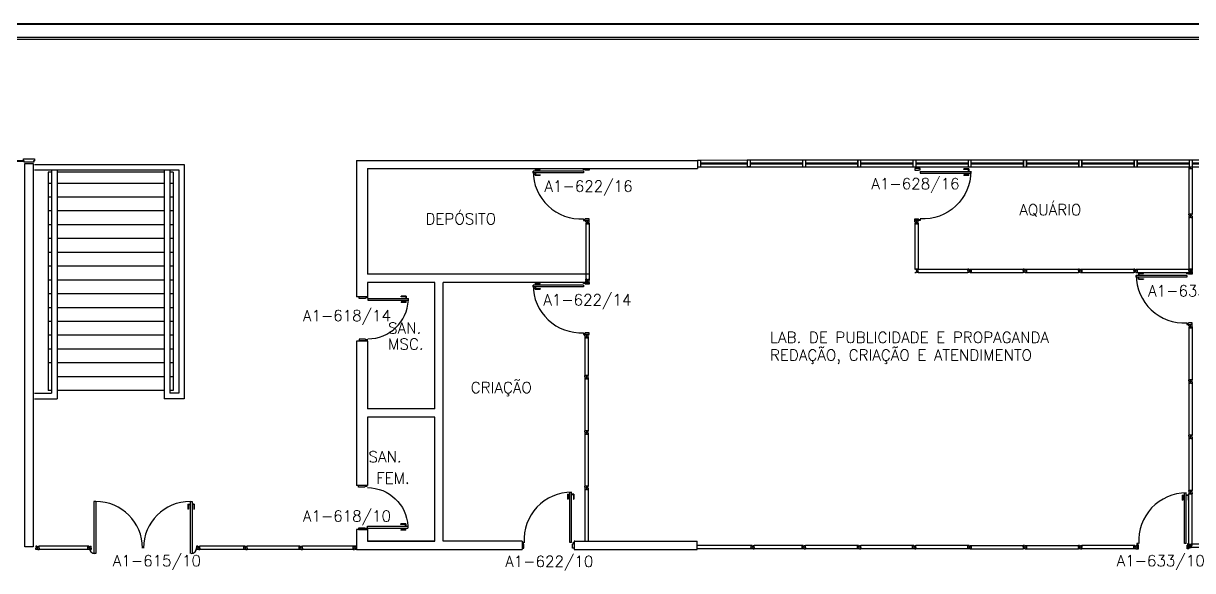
# Model space of a CAD drawing. Header units: millimetres. Extents: x 2308 to 2568, y 1142 to 1238.
# Drawn here: x 2468.43 to 2489.59, y 1164.35 to 1174.25 of the extents above; entities that cross this region are included whole.
import ezdxf

# ---------------------------------------------------------------- set-up
doc = ezdxf.new("R2010")
doc.units = ezdxf.units.MM
for name, color, linetype in [('1', 1, 'Continuous'), ('ALV', 2, 'Continuous'), ('AR-ALV-CRT', 2, 'Continuous'), ('AR-ALV-VT2', 2, 'Continuous'), ('AR-COR', 2, 'Continuous'), ('AR-DIV-EXI', 2, 'Continuous'), ('AR-ESQ', 7, 'Continuous'), ('AR-ESQ-CRT', 243, 'Continuous'), ('AR-PIS-DSN', 1, 'Continuous'), ('BI-ESQ', 7, 'Continuous'), ('BL-ESQ-01', 2, 'Continuous'), ('BL-ESQ-02', 2, 'Continuous'), ('DIV', 2, 'Continuous'), ('DT-ESQ-CRT', 43, 'Continuous'), ('DT-ESQ-VT1', 1, 'Continuous'), ('TEXTO', 2, 'Continuous'), ('TEXTO-ENDEREÇO', 2, 'Continuous')]:
    doc.layers.add(name, color=color, linetype=linetype)
doc.styles.add('UNB-100', font='simplex.shx', dxfattribs={"height": 0.2})
doc.styles.add('UNB-100-1', font='simplex.shx', dxfattribs={"height": 0.2})

# ---------------------------------------------------------------- blocks, each defined once
blk = doc.blocks.new('DIVMT-SLN')
for p, q in [((-0.03, 0.03), (-0.03, 0.006)), ((-0.008, 0.03), (-0.03, 0.03)), ((-0.0185, 0.006), (-0.03, 0.006)), ((-0.0185, -0.006), (-0.0185, 0.006)), ((-0.008, 0.03), (-0.008, 0.02)), ((-0.008, 0.02), (0.008, 0.02)), ((-0.0051, 0), (0.0051, 0)), ((0.0051, 0), (-0.0051, 0)), ((-0.0051, 0), (0.0051, 0)), ((0, -0.0051), (0, 0.0051)), ((0, 0.0051), (0, -0.0051)), ((0.008, 0.03), (0.008, 0.02)), ((0.008, 0.03), (0.03, 0.03)), ((0.0205, 0.006), (0.03, 0.006)), ((0.0205, -0.006), (0.0205, 0.006)), ((0.0205, 0.006), (0.0205, -0.006)), ((0.0205, 0.006), (0.03, 0.006)), ((0.97, 0.03), (0.03, 0.03)), ((0.03, 0.006), (0.03, 0.03)), ((0.03, -0.03), (0.03, 0.03)), ((0.03, -0.005), (0.03, 0.005)), ((0.97, -0.03), (0.97, 0.03)), ((0.97, 0.03), (0.97, 0.009)), ((0.97, 0.009), (0.97, 0.027)), ((0.9795, 0.006), (0.97, 0.006)), ((0.97, -0.005), (0.97, 0.005)), ((0.9795, 0.006), (0.9795, -0.006)), ((1.0051, 0), (0.9949, 0)), ((1, 0.0051), (1, -0.0051)), ((-0.0185, -0.006), (-0.03, -0.006)), ((-0.03, -0.03), (-0.03, -0.006)), ((-0.008, -0.03), (-0.03, -0.03)), ((-0.008, -0.03), (-0.008, -0.02)), ((-0.008, -0.02), (0.008, -0.02)), ((0.008, -0.03), (0.008, -0.02)), ((0.008, -0.03), (0.03, -0.03)), ((0.0205, -0.006), (0.03, -0.006)), ((0.0205, -0.006), (0.03, -0.006)), ((0.03, -0.006), (0.03, -0.03)), ((0.97, -0.03), (0.03, -0.03)), ((0.9795, -0.006), (0.97, -0.006)), ((0.97, -0.009), (0.97, -0.027))]:
    blk.add_line(p, q)
blk = doc.blocks.new('esc-a-sl')
at = {"layer": 'AR-COR'}
for p, q in [((-2.81, 11.957), (-2.81, 16.2)), ((-2.81, 16.2), (-2.45, 16.2)), ((-2.71, 12.057), (-2.71, 16.1)), ((-2.71, 16.1), (-2.55, 16.1)), ((-2.55, 12.057), (-2.55, 16.1)), ((-2.45, 12.057), (-2.45, 16.2)), ((-0.1, 16.2), (-0.51, 16.2)), ((-0.51, 12.057), (-0.51, 16.2)), ((-0.1, 16.1), (-0.41, 16.1)), ((-0.41, 12.057), (-0.41, 16.1)), ((-0.1, 11.957), (-2.81, 11.957)), ((-0.1, 12.057), (-2.71, 12.057))]:
    blk.add_line(p, q, dxfattribs=at)
at = {"layer": 'AR-PIS-DSN'}
for p, q in [((-2.61, 12.1), (-2.61, 16.05)), ((-2.61, 16.05), (-2.55, 16.05)), ((-2.61, 12.1), (-2.61, 16.05)), ((-2.45, 16.05), (-0.51, 16.05)), ((-0.41, 16.05), (-0.35, 16.05)), ((-0.35, 12.1), (-0.35, 16.05)), ((-2.61, 15.8), (-2.55, 15.8)), ((-2.45, 15.8), (-0.51, 15.8)), ((-2.61, 15.55), (-2.55, 15.55)), ((-2.45, 15.55), (-0.51, 15.55)), ((-0.41, 15.55), (-0.35, 15.55)), ((-2.61, 15.3), (-2.55, 15.3)), ((-2.45, 15.3), (-0.51, 15.3)), ((-0.41, 15.3), (-0.35, 15.3)), ((-2.61, 15.05), (-2.55, 15.05)), ((-2.45, 15.05), (-0.51, 15.05)), ((-0.41, 15.05), (-0.35, 15.05)), ((-2.61, 14.8), (-2.55, 14.8)), ((-2.45, 14.8), (-0.51, 14.8)), ((-0.41, 14.8), (-0.35, 14.8)), ((-2.61, 14.55), (-2.55, 14.55)), ((-2.45, 14.55), (-0.51, 14.55)), ((-0.41, 14.55), (-0.35, 14.55)), ((-2.61, 14.3), (-2.55, 14.3)), ((-2.45, 14.3), (-0.51, 14.3)), ((-0.41, 14.3), (-0.35, 14.3)), ((-2.61, 14.05), (-2.55, 14.05)), ((-2.45, 14.05), (-0.51, 14.05)), ((-0.41, 14.05), (-0.35, 14.05)), ((-2.61, 13.8), (-2.55, 13.8)), ((-2.45, 13.8), (-0.51, 13.8)), ((-0.41, 13.8), (-0.35, 13.8)), ((-2.61, 13.55), (-2.55, 13.55)), ((-2.45, 13.55), (-0.51, 13.55)), ((-0.41, 13.55), (-0.35, 13.55)), ((-2.61, 13.3), (-2.55, 13.3)), ((-2.45, 13.3), (-0.51, 13.3)), ((-0.41, 13.3), (-0.35, 13.3)), ((-2.61, 13.05), (-2.55, 13.05)), ((-2.45, 13.05), (-0.51, 13.05)), ((-0.41, 13.05), (-0.35, 13.05)), ((-2.61, 12.8), (-2.55, 12.8)), ((-2.45, 12.8), (-0.51, 12.8)), ((-0.41, 12.8), (-0.35, 12.8)), ((-2.61, 12.55), (-2.55, 12.55)), ((-2.45, 12.55), (-0.51, 12.55)), ((-0.41, 12.55), (-0.35, 12.55)), ((-2.61, 12.3), (-2.55, 12.3)), ((-2.45, 12.3), (-0.51, 12.3)), ((-0.41, 12.3), (-0.35, 12.3)), ((-2.61, 12.1), (-2.55, 12.1)), ((-2.45, 12.1), (-0.51, 12.1)), ((-0.41, 12.1), (-0.35, 12.1))]:
    blk.add_line(p, q, dxfattribs=at)
blk = doc.blocks.new('ESQCIR2-SLN')
at = {"color": 2}
for p, q in [((0.06, 0.119), (0, 0.119)), ((0, 0.119), (0, 0)), ((0.06, -0.001), (0.06, 0.119)), ((0.06, 0.053), (1, 0.053)), ((1, 0.065), (0.061, 0.065)), ((1, 0.119), (1, 0)), ((1.06, 0.119), (1, 0.119)), ((1.06, -0.001), (1.06, 0.119)), ((1.06, 0.053), (2, 0.053)), ((2, 0.065), (1.061, 0.065)), ((2, 0.119), (2, 0)), ((2.06, 0.119), (2, 0.119)), ((2.06, -0.001), (2.06, 0.119)), ((2.06, 0.053), (3, 0.053)), ((3, 0.065), (2.061, 0.065)), ((3, 0.119), (3, 0)), ((3.06, 0.119), (3, 0.119)), ((3.06, -0.001), (3.06, 0.119)), ((3.06, 0.053), (4, 0.053)), ((4, 0.065), (3.061, 0.065)), ((4, 0.119), (4, 0)), ((4.06, 0.119), (4, 0.119)), ((4.06, -0.001), (4.06, 0.119)), ((4.06, 0.053), (5, 0.053)), ((5, 0.065), (4.061, 0.065)), ((5, 0.119), (5, 0)), ((5.06, 0.119), (5, 0.119)), ((5.06, -0.001), (5.06, 0.119)), ((5.06, 0.053), (6, 0.053)), ((6, 0.065), (5.061, 0.065)), ((0, -0.001), (0.06, -0.001)), ((1, -0.001), (1.06, -0.001)), ((2, -0.001), (2.06, -0.001)), ((3, -0.001), (3.06, -0.001)), ((4, -0.001), (4.06, -0.001)), ((5, -0.001), (5.06, -0.001))]:
    blk.add_line(p, q, dxfattribs=at)
at = {"color": 1}
for p, q in [((1, 0.119), (0.061, 0.119)), ((2, 0.119), (1.061, 0.119)), ((3, 0.119), (2.061, 0.119)), ((4, 0.119), (3.061, 0.119)), ((5, 0.119), (4.061, 0.119)), ((6, 0.119), (5.061, 0.119)), ((0.06, -0.001), (1, -0.001)), ((1.06, -0.001), (2, -0.001)), ((2.06, -0.001), (3, -0.001)), ((3.06, -0.001), (4, -0.001)), ((4.06, -0.001), (5, -0.001)), ((5.06, -0.001), (6, -0.001))]:
    blk.add_line(p, q, dxfattribs=at)
blk = doc.blocks.new('DIV006')
at = {"layer": 'AR-ESQ', "color": 2}
for p, q in [((161.109, 17.641), (161.049, 17.641)), ((161.109, 17.522), (161.109, 17.641)), ((161.111, 17.576), (161.945, 17.576)), ((161.945, 17.588), (161.112, 17.588)), ((161.945, 17.642), (161.945, 17.523)), ((162.005, 17.642), (161.945, 17.642)), ((162.005, 17.522), (162.005, 17.642)), ((162.945, 17.588), (162.005, 17.588)), ((162.005, 17.576), (162.945, 17.576)), ((162.945, 17.642), (162.945, 17.523)), ((163.005, 17.642), (162.945, 17.642)), ((163.005, 17.522), (163.005, 17.642)), ((163.945, 17.588), (163.005, 17.588)), ((163.005, 17.576), (163.945, 17.576)), ((163.945, 17.642), (163.945, 17.523)), ((161.051, 17.522), (161.109, 17.522)), ((161.945, 17.522), (162.005, 17.522)), ((162.005, 17.522), (161.945, 17.522)), ((162.945, 17.522), (163.005, 17.522))]:
    blk.add_line(p, q, dxfattribs=at)
at = {"layer": 'AR-ESQ', "color": 1}
for p, q in [((161.945, 17.642), (161.109, 17.641)), ((162.945, 17.642), (162.005, 17.642)), ((163.945, 17.642), (163.005, 17.642)), ((161.109, 17.522), (161.945, 17.522)), ((162.005, 17.522), (162.945, 17.522)), ((163.005, 17.522), (163.945, 17.522))]:
    blk.add_line(p, q, dxfattribs=at)
at = {"layer": 'AR-ESQ'}
for p, q in [((164.005, 17.642), (163.945, 17.642)), ((166.945, 17.642), (166.005, 17.642)), ((166.945, 17.588), (166.005, 17.588)), ((166.005, 17.576), (166.945, 17.576)), ((163.945, 17.522), (164.005, 17.522)), ((166.005, 17.522), (166.945, 17.522))]:
    blk.add_line(p, q, dxfattribs=at)
at = {"layer": 'AR-ESQ-CRT'}
for p, q in [((166.945, 17.642), (166.945, 17.523)), ((167.005, 17.642), (166.945, 17.642)), ((166.945, 17.522), (167.005, 17.522))]:
    blk.add_line(p, q, dxfattribs=at)
at = {"layer": 'AR-ESQ', "color": 2, "rotation": 1.62844e-11}
for p in [(163.941, 17.523), (169.941, 17.523)]:
    blk.add_blockref('ESQCIR2-SLN', p, dxfattribs=at)
at = {"layer": 'AR-ESQ', "rotation": 1.62844e-11}
blk.add_blockref('ESQCIR2-SLN', (166.945, 17.523), dxfattribs=at)
blk = doc.blocks.new('ef03b-p')
at = {"layer": 'BL-ESQ-01'}
blk.add_lwpolyline([(0.912, -0.067), (0.912, -0.073), (0.018, -0.073), (0.018, -0.067)], close=True, dxfattribs=at)
at = {"layer": 'BL-ESQ-02'}
for points in [[(0.03, 0.017), (0.01, 0.017), (0.01, 0), (-0.01, 0), (-0.01, 0.017), (-0.03, 0.017), (-0.03, -0.053), (-0.016, -0.053), (-0.016, -0.068), (-0.015, -0.068), (-0.015, -0.075), (-0.03, -0.075), (-0.03, -0.11), (0.03, -0.11), (0.03, -0.075), (0.015, -0.075), (0.015, -0.068), (0.017, -0.068), (0.017, -0.053), (0.03, -0.053)], [(1.087, -0.053), (0.914, -0.053), (0.914, -0.068), (0.915, -0.068), (0.915, -0.075), (0.9, -0.075), (0.9, -0.11), (1.1, -0.11), (1.1, -0.075), (1.085, -0.075), (1.085, -0.068), (1.087, -0.068), (1.087, -0.053)]]:
    blk.add_lwpolyline(points, close=True, dxfattribs=at)
at = {"layer": 'DT-ESQ-CRT'}
for p, q in [((-0.016, -0.068), (-0.016, -0.053)), ((-0.015, -0.068), (-0.016, -0.068)), ((0.015, -0.068), (0.017, -0.068)), ((0.017, -0.068), (0.017, -0.053))]:
    blk.add_line(p, q, dxfattribs=at)
at = {"layer": 'DT-ESQ-VT1'}
for p, q in [((0.017, -0.066), (0.914, -0.066)), ((0.03, -0.075), (0.9, -0.075)), ((0.03, -0.078), (0.9, -0.078))]:
    blk.add_line(p, q, dxfattribs=at)
blk = doc.blocks.new('PDV2D-SLN')
at = {"layer": 'DIV'}
for p, q in [((0.03, 0.05), (0.06, 0.05)), ((0.03, 0.035), (0.03, 0.05)), ((0.03, -0.035), (0.03, 0.035)), ((0.06, 0.05), (0.06, -0.02)), ((0.941, 0.05), (0.941, -0.02)), ((0.971, 0.05), (0.941, 0.05)), ((0.971, 0.035), (0.971, 0.05)), ((0.971, -0.035), (0.971, 0.035)), ((0.03, -0.05), (0.03, -0.035)), ((0.05, -0.05), (0.03, -0.05)), ((0.05, -0.02), (0.06, -0.02)), ((0.05, -0.02), (0.05, -0.05)), ((0.079, -0.05), (0.109, -0.05)), ((0.079, -0.05), (0.079, -0.965)), ((0.109, -0.05), (0.109, -0.965)), ((0.951, -0.02), (0.941, -0.02)), ((0.951, -0.02), (0.951, -0.05)), ((0.951, -0.05), (0.971, -0.05)), ((0.971, -0.05), (0.971, -0.035)), ((0.109, -0.965), (0.079, -0.965))]:
    blk.add_line(p, q, dxfattribs=at)
at = {"layer": 'DIV', "color": 1}
for p, q in [((0.036, -0.925), (0.036, -0.835)), ((0.046, -0.835), (0.036, -0.835)), ((0.046, -0.915), (0.046, -0.835)), ((0.141, -0.915), (0.141, -0.835)), ((0.141, -0.835), (0.151, -0.835)), ((0.151, -0.925), (0.151, -0.835)), ((0.036, -0.925), (0.076, -0.925)), ((0.046, -0.915), (0.076, -0.915)), ((0.141, -0.915), (0.111, -0.915)), ((0.151, -0.925), (0.111, -0.925))]:
    blk.add_line(p, q, dxfattribs=at)
blk.add_arc((0.076, -0.1), 0.864, 270.1564, 3.345, dxfattribs=at)
blk = doc.blocks.new('DIV-SLN')
for p, q in [((-0.0051, 0), (0.0051, 0)), ((0, -0.0051), (0, 0.0051)), ((0.0205, 0.006), (0.03, 0.006)), ((0.0205, -0.006), (0.0205, 0.006)), ((0.03, 0.03), (0.97, 0.03)), ((0.03, 0.03), (0.03, -0.03)), ((0.03, 0.009), (0.03, 0.027)), ((0.03, 0.005), (0.03, -0.005)), ((0.97, 0.03), (0.97, -0.03)), ((0.9795, 0.006), (0.97, 0.006)), ((0.97, 0.005), (0.97, -0.005)), ((0.9795, -0.006), (0.9795, 0.006)), ((1.0051, 0), (0.9949, 0)), ((0.9949, 0), (1.0051, 0)), ((1, -0.0051), (1, 0.0051)), ((0.0205, -0.006), (0.03, -0.006)), ((0.03, -0.03), (0.03, -0.009)), ((0.03, -0.009), (0.03, -0.027)), ((0.03, -0.03), (0.97, -0.03)), ((0.9795, -0.006), (0.97, -0.006))]:
    blk.add_line(p, q)
blk = doc.blocks.new('MTINI-SLN')
for p, q in [((-0.03, 0.008), (-0.03, 0.03)), ((0.03, 0.03), (-0.03, 0.03)), ((-0.03, 0.008), (-0.02, 0.008)), ((-0.009, 0.03), (-0.027, 0.03)), ((-0.02, 0.008), (-0.02, 0)), ((-0.001, 0), (-0.02, 0)), ((-0.006, 0.02), (-0.006, 0.03)), ((-0.006, 0.023), (-0.006, 0.027)), ((-0.006, 0.02), (0.006, 0.02)), ((0.005, 0.03), (-0.005, 0.03)), ((0.005, 0), (-0.005, 0)), ((0.004, 0.02), (-0.004, 0.02)), ((0.02, 0), (-0.001, 0)), ((0, -0.005), (0, 0.005)), ((0.006, 0.02), (0.006, 0.03)), ((0.006, 0.023), (0.006, 0.027)), ((0.009, 0.03), (0.027, 0.03)), ((0.03, 0.008), (0.02, 0.008)), ((0.02, 0), (0.02, 0.008)), ((0.03, 0.008), (0.03, 0.03))]:
    blk.add_line(p, q)
blk = doc.blocks.new('MTT-SLN')
for p, q in [((-0.008, 0.03), (-0.03, 0.03)), ((-0.03, 0.03), (-0.03, 0.006)), ((-0.0185, 0.006), (-0.03, 0.006)), ((-0.0185, -0.006), (-0.0185, 0.006)), ((-0.008, 0.03), (-0.008, 0.02)), ((-0.008, 0.02), (0.008, 0.02)), ((-0.0051, 0), (0.0051, 0)), ((0, -0.0051), (0, 0.0051)), ((0.008, 0.03), (0.03, 0.03)), ((0.008, 0.03), (0.008, 0.02)), ((0.0205, -0.006), (0.0205, 0.006)), ((0.0205, 0.006), (0.03, 0.006)), ((0.03, 0.006), (0.03, 0.03)), ((-0.03, -0.03), (-0.03, -0.006)), ((-0.0185, -0.006), (-0.03, -0.006)), ((-0.008, -0.03), (-0.03, -0.03)), ((-0.008, -0.02), (0.008, -0.02)), ((-0.008, -0.03), (-0.008, -0.02)), ((0.008, -0.03), (0.008, -0.02)), ((0.008, -0.03), (0.03, -0.03)), ((0.0205, -0.006), (0.03, -0.006)), ((0.03, -0.006), (0.03, -0.03))]:
    blk.add_line(p, q)
blk = doc.blocks.new('PE80-SLN')
at = {"color": 2}
for p, q in [((0.075, 0), (-0.075, 0)), ((-0.075, -0.03), (-0.075, 0)), ((0.075, 0), (0.075, -0.02)), ((0.04, -0.03), (-0.075, -0.03)), ((0.075, -0.02), (0.04, -0.02)), ((0.04, -0.03), (0.04, -0.02)), ((0.085, -0.03), (0.817, -0.03)), ((0.085, -0.03), (0.085, -0.065)), ((0.085, -0.065), (0.817, -0.065)), ((0.817, -0.065), (0.817, -0.03)), ((0.04, -0.771), (-0.075, -0.771)), ((-0.075, -0.771), (-0.075, -0.801)), ((0.075, -0.801), (-0.075, -0.801)), ((0.075, -0.802), (-0.075, -0.802)), ((0.04, -0.771), (0.04, -0.781)), ((0.075, -0.781), (0.04, -0.781)), ((0.075, -0.801), (0.075, -0.781))]:
    blk.add_line(p, q, dxfattribs=at)
at = {"color": 1}
for p, q in [((0.777, 0.01), (0.687, 0.01)), ((0.687, 0), (0.687, 0.01)), ((0.777, 0.01), (0.777, -0.03)), ((0.767, 0), (0.687, 0)), ((0.767, -0.095), (0.687, -0.095)), ((0.687, -0.095), (0.687, -0.105)), ((0.777, -0.105), (0.687, -0.105)), ((0.767, 0), (0.767, -0.03)), ((0.767, -0.095), (0.767, -0.065)), ((0.777, -0.105), (0.777, -0.065))]:
    blk.add_line(p, q, dxfattribs=at)
blk.add_arc((0.085, -0.03), 0.731, 270, 357.3429, dxfattribs=at)
blk = doc.blocks.new('PDVDP-SLN')
for p, q in [((0.112, 0.84), (0.112, -0.1)), ((0.147, 0.84), (0.112, 0.84)), ((0.147, 0.84), (0.147, -0.1)), ((1.853, 0.84), (1.888, 0.84)), ((1.853, 0.84), (1.853, -0.1)), ((1.888, 0.84), (1.888, -0.1)), ((0.009, 0), (-0.009, 0)), ((0, -0.012), (0, 0.01)), ((0.147, -0.1), (0.112, -0.1))]:
    blk.add_line(p, q)
for centre, radius, start, end in [((0.148, -0.002), 0.843, 0, 90), ((1.853, -0.002), 0.843, 90, 180), ((0.131, 0), 0.101, 180, 270), ((1.87, 0), 0.101, 270, 0)]:
    blk.add_arc(centre, radius, start, end)

msp = doc.modelspace()

# ---------------------------------------------------------------- linework, layer by layer
at = {"color": 2, "linetype": 'Continuous'}
msp.add_line((2480.63, 1171.771), (2480.63, 1171.621), dxfattribs=at)
at = {"layer": '1', "color": 4}
for p, q in [((2474.656, 1168.499), (2474.457, 1168.499)), ((2474.656, 1165.889), (2474.456, 1165.889))]:
    msp.add_line(p, q, dxfattribs=at)
at = {"layer": 'ALV'}
for p, q in [((2330.454, 1174.25), (2546.629, 1174.25)), ((2330.454, 1174), (2546.429, 1174))]:
    msp.add_line(p, q, dxfattribs=at)
at = {"layer": 'AR-ALV-CRT'}
for p, q in [((2474.456, 1171.771), (2480.63, 1171.771)), ((2474.456, 1171.771), (2474.457, 1169.303)), ((2474.656, 1171.621), (2480.63, 1171.621)), ((2474.656, 1171.621), (2474.656, 1169.711)), ((2478.667, 1169.711), (2474.656, 1169.711)), ((2474.656, 1169.561), (2474.656, 1169.303)), ((2475.876, 1169.561), (2474.656, 1169.561)), ((2475.876, 1168.161), (2475.876, 1169.561)), ((2476.026, 1164.877), (2476.026, 1169.561)), ((2478.667, 1169.561), (2476.026, 1169.561)), ((2474.656, 1169.303), (2474.457, 1169.303)), ((2474.457, 1168.499), (2474.456, 1165.889)), ((2474.656, 1168.499), (2474.656, 1168.161)), ((2474.656, 1168.161), (2474.656, 1167.272)), ((2475.876, 1167.272), (2475.876, 1168.161)), ((2475.876, 1167.272), (2475.876, 1168.087)), ((2475.876, 1167.272), (2474.656, 1167.272)), ((2474.656, 1167.122), (2474.656, 1167.015)), ((2475.876, 1167.122), (2474.656, 1167.122)), ((2475.876, 1166.127), (2475.876, 1167.122)), ((2474.656, 1167.045), (2474.656, 1166.127)), ((2474.656, 1166.127), (2474.656, 1165.889)), ((2475.876, 1164.877), (2475.876, 1166.127)), ((2475.876, 1164.877), (2475.876, 1166.127)), ((2475.876, 1164.877), (2475.876, 1166.097)), ((2474.456, 1165.089), (2474.456, 1164.727)), ((2474.656, 1165.089), (2474.456, 1165.089)), ((2474.656, 1165.119), (2474.656, 1164.877)), ((2475.876, 1164.877), (2474.656, 1164.877)), ((2474.656, 1164.877), (2475.876, 1164.877)), ((2477.456, 1164.877), (2476.026, 1164.877)), ((2477.456, 1164.877), (2477.456, 1164.727)), ((2478.406, 1164.877), (2478.398, 1164.877)), ((2478.398, 1164.877), (2478.398, 1164.727)), ((2478.406, 1164.877), (2480.624, 1164.877)), ((2480.624, 1164.727), (2480.624, 1164.877)), ((2474.456, 1164.727), (2477.456, 1164.727)), ((2478.398, 1164.727), (2480.624, 1164.727))]:
    msp.add_line(p, q, dxfattribs=at)
msp.add_lwpolyline([(2468.606, 1164.777), (2468.456, 1164.777), (2468.456, 1171.716), (2468.606, 1171.716)], close=True, dxfattribs=at)
at = {"layer": 'AR-ALV-VT2'}
for p, q in [((2444.531, 1174.236), (2546.431, 1174.236)), ((2444.531, 1173.966), (2546.431, 1173.966))]:
    msp.add_line(p, q, dxfattribs=at)
at = {"layer": 'DIV'}
for p, q in [((2489.52, 1171.623), (2489.52, 1170.799)), ((2489.58, 1171.623), (2489.58, 1170.799)), ((2478.667, 1170.681), (2478.607, 1170.681)), ((2478.607, 1170.659), (2478.607, 1170.681)), ((2478.631, 1170.681), (2478.607, 1170.681)), ((2478.631, 1170.672), (2478.631, 1170.681)), ((2478.631, 1170.672), (2478.631, 1170.681)), ((2478.642, 1170.681), (2478.632, 1170.681)), ((2478.643, 1170.672), (2478.643, 1170.681)), ((2478.643, 1170.672), (2478.643, 1170.681)), ((2478.643, 1170.681), (2478.667, 1170.681)), ((2478.667, 1170.659), (2478.667, 1170.681)), ((2484.619, 1170.68), (2484.559, 1170.68)), ((2484.559, 1170.658), (2484.559, 1170.68)), ((2484.583, 1170.68), (2484.559, 1170.68)), ((2484.583, 1170.67), (2484.583, 1170.68)), ((2484.583, 1170.67), (2484.583, 1170.68)), ((2484.594, 1170.68), (2484.584, 1170.68)), ((2484.595, 1170.67), (2484.595, 1170.68)), ((2484.595, 1170.67), (2484.595, 1170.68)), ((2484.595, 1170.68), (2484.619, 1170.68)), ((2484.619, 1170.658), (2484.619, 1170.68)), ((2489.58, 1170.799), (2489.52, 1170.799)), ((2489.52, 1170.777), (2489.52, 1170.799)), ((2489.52, 1170.777), (2489.53, 1170.777)), ((2489.52, 1170.761), (2489.52, 1170.739)), ((2489.52, 1170.761), (2489.53, 1170.761)), ((2489.52, 1170.739), (2489.544, 1170.739)), ((2489.53, 1170.761), (2489.53, 1170.777)), ((2489.544, 1170.79), (2489.544, 1170.799)), ((2489.544, 1170.79), (2489.544, 1170.799)), ((2489.544, 1170.79), (2489.556, 1170.79)), ((2489.556, 1170.79), (2489.544, 1170.79)), ((2489.556, 1170.751), (2489.544, 1170.751)), ((2489.544, 1170.751), (2489.544, 1170.739)), ((2489.545, 1170.769), (2489.555, 1170.769)), ((2489.555, 1170.769), (2489.545, 1170.769)), ((2489.55, 1170.764), (2489.55, 1170.774)), ((2489.55, 1170.774), (2489.55, 1170.764)), ((2489.55, 1170.764), (2489.55, 1170.774)), ((2489.556, 1170.79), (2489.556, 1170.799)), ((2489.556, 1170.79), (2489.556, 1170.799)), ((2489.556, 1170.751), (2489.556, 1170.739)), ((2489.58, 1170.739), (2489.556, 1170.739)), ((2489.57, 1170.761), (2489.57, 1170.777)), ((2489.58, 1170.777), (2489.57, 1170.777)), ((2489.58, 1170.761), (2489.57, 1170.761)), ((2489.58, 1170.777), (2489.58, 1170.799)), ((2489.58, 1170.761), (2489.58, 1170.739)), ((2478.607, 1170.659), (2478.617, 1170.659)), ((2478.607, 1170.643), (2478.607, 1170.621)), ((2478.607, 1170.643), (2478.617, 1170.643)), ((2478.607, 1170.621), (2478.628, 1170.621)), ((2478.667, 1170.621), (2478.607, 1170.621)), ((2478.607, 1170.621), (2478.607, 1169.621)), ((2478.607, 1170.621), (2478.631, 1170.621)), ((2478.628, 1170.621), (2478.61, 1170.621)), ((2478.617, 1170.643), (2478.617, 1170.659)), ((2478.631, 1170.672), (2478.643, 1170.672)), ((2478.643, 1170.672), (2478.631, 1170.672)), ((2478.643, 1170.633), (2478.631, 1170.633)), ((2478.631, 1170.633), (2478.631, 1170.621)), ((2478.631, 1170.631), (2478.631, 1170.621)), ((2478.631, 1170.631), (2478.643, 1170.631)), ((2478.632, 1170.651), (2478.642, 1170.651)), ((2478.632, 1170.651), (2478.642, 1170.651)), ((2478.642, 1170.651), (2478.632, 1170.651)), ((2478.642, 1170.621), (2478.632, 1170.621)), ((2478.637, 1170.656), (2478.637, 1170.646)), ((2478.637, 1170.646), (2478.637, 1170.656)), ((2478.637, 1170.656), (2478.637, 1170.646)), ((2478.637, 1170.646), (2478.637, 1170.656)), ((2478.643, 1170.633), (2478.643, 1170.621)), ((2478.643, 1170.631), (2478.643, 1170.621)), ((2478.667, 1170.621), (2478.643, 1170.621)), ((2478.646, 1170.621), (2478.664, 1170.621)), ((2478.657, 1170.643), (2478.657, 1170.659)), ((2478.667, 1170.659), (2478.657, 1170.659)), ((2478.667, 1170.643), (2478.657, 1170.643)), ((2478.667, 1170.643), (2478.667, 1170.621)), ((2478.667, 1170.621), (2478.667, 1169.621)), ((2484.559, 1170.658), (2484.569, 1170.658)), ((2484.559, 1170.642), (2484.559, 1170.62)), ((2484.559, 1170.642), (2484.569, 1170.642)), ((2484.559, 1170.62), (2484.58, 1170.62)), ((2484.619, 1170.62), (2484.559, 1170.62)), ((2484.559, 1170.62), (2484.559, 1169.797)), ((2484.559, 1170.62), (2484.583, 1170.62)), ((2484.58, 1170.62), (2484.562, 1170.62)), ((2484.569, 1170.642), (2484.569, 1170.658)), ((2484.583, 1170.67), (2484.595, 1170.67)), ((2484.595, 1170.67), (2484.583, 1170.67)), ((2484.595, 1170.631), (2484.583, 1170.631)), ((2484.583, 1170.631), (2484.583, 1170.62)), ((2484.583, 1170.629), (2484.583, 1170.62)), ((2484.583, 1170.629), (2484.595, 1170.629)), ((2484.584, 1170.65), (2484.595, 1170.65)), ((2484.584, 1170.65), (2484.595, 1170.65)), ((2484.595, 1170.65), (2484.584, 1170.65)), ((2484.594, 1170.62), (2484.584, 1170.62)), ((2484.589, 1170.655), (2484.589, 1170.645)), ((2484.589, 1170.645), (2484.589, 1170.655)), ((2484.589, 1170.655), (2484.589, 1170.645)), ((2484.589, 1170.645), (2484.589, 1170.655)), ((2484.595, 1170.631), (2484.595, 1170.62)), ((2484.595, 1170.629), (2484.595, 1170.62)), ((2484.619, 1170.62), (2484.595, 1170.62)), ((2484.598, 1170.62), (2484.616, 1170.62)), ((2484.609, 1170.642), (2484.609, 1170.658)), ((2484.619, 1170.658), (2484.609, 1170.658)), ((2484.619, 1170.642), (2484.609, 1170.642)), ((2484.619, 1170.642), (2484.619, 1170.62)), ((2484.619, 1170.62), (2484.619, 1169.797)), ((2478.606, 1169.621), (2478.606, 1169.597)), ((2478.606, 1169.597), (2478.606, 1169.621)), ((2478.628, 1169.621), (2478.606, 1169.621)), ((2478.628, 1169.621), (2478.628, 1169.611)), ((2478.644, 1169.621), (2478.644, 1169.611)), ((2478.644, 1169.621), (2478.666, 1169.621)), ((2478.666, 1169.621), (2478.666, 1169.597)), ((2484.619, 1169.799), (2484.559, 1169.799)), ((2484.583, 1169.799), (2484.559, 1169.799)), ((2484.559, 1169.739), (2484.583, 1169.739)), ((2484.583, 1169.79), (2484.583, 1169.799)), ((2484.583, 1169.79), (2484.583, 1169.799)), ((2484.583, 1169.79), (2484.595, 1169.79)), ((2484.595, 1169.79), (2484.583, 1169.79)), ((2484.595, 1169.751), (2484.583, 1169.751)), ((2484.583, 1169.751), (2484.583, 1169.739)), ((2484.594, 1169.799), (2484.584, 1169.799)), ((2484.584, 1169.769), (2484.595, 1169.769)), ((2484.595, 1169.769), (2484.584, 1169.769)), ((2484.589, 1169.764), (2484.589, 1169.774)), ((2484.589, 1169.774), (2484.589, 1169.764)), ((2484.589, 1169.764), (2484.589, 1169.774)), ((2484.595, 1169.79), (2484.595, 1169.799)), ((2484.595, 1169.79), (2484.595, 1169.799)), ((2484.595, 1169.799), (2484.619, 1169.799)), ((2484.595, 1169.751), (2484.595, 1169.739)), ((2484.619, 1169.739), (2484.595, 1169.739)), ((2484.609, 1169.761), (2484.609, 1169.777)), ((2484.619, 1169.777), (2484.609, 1169.777)), ((2484.619, 1169.761), (2484.609, 1169.761)), ((2484.619, 1169.777), (2484.619, 1169.799)), ((2484.619, 1169.799), (2485.52, 1169.799)), ((2484.619, 1169.761), (2484.619, 1169.739)), ((2484.619, 1169.739), (2485.52, 1169.739)), ((2485.52, 1169.775), (2485.52, 1169.799)), ((2485.542, 1169.799), (2485.52, 1169.799)), ((2485.52, 1169.799), (2485.52, 1169.739)), ((2485.529, 1169.775), (2485.52, 1169.775)), ((2485.529, 1169.775), (2485.52, 1169.775)), ((2485.52, 1169.774), (2485.52, 1169.764)), ((2485.52, 1169.763), (2485.52, 1169.739)), ((2485.529, 1169.763), (2485.52, 1169.763)), ((2485.529, 1169.763), (2485.52, 1169.763)), ((2485.542, 1169.739), (2485.52, 1169.739)), ((2485.529, 1169.775), (2485.529, 1169.763)), ((2485.529, 1169.763), (2485.529, 1169.775)), ((2485.542, 1169.799), (2485.542, 1169.789)), ((2485.558, 1169.789), (2485.542, 1169.789)), ((2485.542, 1169.739), (2485.542, 1169.749)), ((2485.558, 1169.749), (2485.542, 1169.749)), ((2485.555, 1169.769), (2485.545, 1169.769)), ((2485.545, 1169.769), (2485.555, 1169.769)), ((2485.555, 1169.769), (2485.545, 1169.769)), ((2485.55, 1169.774), (2485.55, 1169.764)), ((2485.55, 1169.764), (2485.55, 1169.774)), ((2485.558, 1169.799), (2485.558, 1169.789)), ((2485.558, 1169.799), (2485.58, 1169.799)), ((2485.558, 1169.739), (2485.558, 1169.749)), ((2485.558, 1169.739), (2485.58, 1169.739)), ((2485.568, 1169.775), (2485.58, 1169.775)), ((2485.568, 1169.775), (2485.568, 1169.763)), ((2485.568, 1169.763), (2485.58, 1169.763)), ((2485.58, 1169.799), (2485.58, 1169.775)), ((2485.58, 1169.739), (2485.58, 1169.763)), ((2478.568, 1169.561), (2478.546, 1169.561)), ((2478.584, 1169.561), (2478.606, 1169.561)), ((2478.615, 1169.597), (2478.606, 1169.597)), ((2478.615, 1169.597), (2478.606, 1169.597)), ((2478.606, 1169.596), (2478.606, 1169.586)), ((2478.606, 1169.561), (2478.606, 1169.585)), ((2478.606, 1169.585), (2478.606, 1169.561)), ((2478.615, 1169.585), (2478.606, 1169.585)), ((2478.615, 1169.585), (2478.606, 1169.585)), ((2478.628, 1169.561), (2478.606, 1169.561)), ((2478.615, 1169.597), (2478.615, 1169.585)), ((2478.615, 1169.585), (2478.615, 1169.597)), ((2478.644, 1169.611), (2478.628, 1169.611)), ((2478.628, 1169.561), (2478.628, 1169.571)), ((2478.644, 1169.571), (2478.628, 1169.571)), ((2478.641, 1169.591), (2478.631, 1169.591)), ((2478.631, 1169.591), (2478.641, 1169.591)), ((2478.641, 1169.591), (2478.631, 1169.591)), ((2478.636, 1169.596), (2478.636, 1169.586)), ((2478.636, 1169.586), (2478.636, 1169.596)), ((2478.644, 1169.561), (2478.644, 1169.571)), ((2478.644, 1169.561), (2478.666, 1169.561)), ((2478.654, 1169.597), (2478.666, 1169.597)), ((2478.654, 1169.597), (2478.654, 1169.585)), ((2478.654, 1169.585), (2478.666, 1169.585)), ((2478.666, 1169.561), (2478.666, 1169.585)), ((2489.52, 1168.776), (2489.52, 1168.798)), ((2489.52, 1168.798), (2489.544, 1168.798)), ((2489.52, 1168.776), (2489.53, 1168.776)), ((2489.53, 1168.776), (2489.53, 1168.76)), ((2489.544, 1168.786), (2489.544, 1168.798)), ((2489.544, 1168.786), (2489.556, 1168.786)), ((2489.55, 1168.773), (2489.55, 1168.763)), ((2489.55, 1168.763), (2489.55, 1168.773)), ((2489.55, 1168.773), (2489.55, 1168.763)), ((2489.556, 1168.786), (2489.556, 1168.798)), ((2489.58, 1168.798), (2489.556, 1168.798)), ((2489.58, 1168.776), (2489.57, 1168.776)), ((2489.57, 1168.776), (2489.57, 1168.76)), ((2489.58, 1168.776), (2489.58, 1168.798)), ((2478.647, 1168.62), (2478.587, 1168.62)), ((2478.587, 1168.598), (2478.587, 1168.62)), ((2478.611, 1168.62), (2478.587, 1168.62)), ((2478.587, 1168.598), (2478.597, 1168.598)), ((2478.587, 1168.582), (2478.587, 1168.56)), ((2478.587, 1168.582), (2478.597, 1168.582)), ((2478.597, 1168.582), (2478.597, 1168.598)), ((2478.611, 1168.61), (2478.611, 1168.62)), ((2478.611, 1168.61), (2478.611, 1168.62)), ((2478.611, 1168.61), (2478.623, 1168.61)), ((2478.623, 1168.61), (2478.611, 1168.61)), ((2478.623, 1168.571), (2478.611, 1168.571)), ((2478.611, 1168.571), (2478.611, 1168.56)), ((2478.611, 1168.569), (2478.611, 1168.56)), ((2478.611, 1168.569), (2478.623, 1168.569)), ((2478.611, 1168.569), (2478.623, 1168.569)), ((2478.611, 1168.569), (2478.611, 1168.56)), ((2478.622, 1168.62), (2478.612, 1168.62)), ((2478.612, 1168.59), (2478.622, 1168.59)), ((2478.612, 1168.59), (2478.622, 1168.59)), ((2478.622, 1168.59), (2478.612, 1168.59)), ((2478.612, 1168.59), (2478.622, 1168.59)), ((2478.617, 1168.595), (2478.617, 1168.584)), ((2478.617, 1168.584), (2478.617, 1168.595)), ((2478.617, 1168.595), (2478.617, 1168.584)), ((2478.617, 1168.584), (2478.617, 1168.595)), ((2478.617, 1168.595), (2478.617, 1168.584)), ((2478.623, 1168.61), (2478.623, 1168.62)), ((2478.623, 1168.61), (2478.623, 1168.62)), ((2478.623, 1168.62), (2478.647, 1168.62)), ((2478.623, 1168.571), (2478.623, 1168.56)), ((2478.623, 1168.569), (2478.623, 1168.56)), ((2478.623, 1168.569), (2478.623, 1168.56)), ((2478.637, 1168.582), (2478.637, 1168.598)), ((2478.647, 1168.598), (2478.637, 1168.598)), ((2478.647, 1168.582), (2478.637, 1168.582)), ((2478.647, 1168.598), (2478.647, 1168.62)), ((2478.647, 1168.582), (2478.647, 1168.56)), ((2489.52, 1168.76), (2489.53, 1168.76)), ((2489.52, 1168.76), (2489.52, 1168.738)), ((2489.544, 1168.738), (2489.52, 1168.738)), ((2489.52, 1168.738), (2489.58, 1168.738)), ((2489.544, 1168.747), (2489.556, 1168.747)), ((2489.544, 1168.747), (2489.544, 1168.738)), ((2489.556, 1168.747), (2489.544, 1168.747)), ((2489.544, 1168.747), (2489.544, 1168.738)), ((2489.545, 1168.768), (2489.555, 1168.768)), ((2489.555, 1168.768), (2489.545, 1168.768)), ((2489.545, 1168.738), (2489.555, 1168.738)), ((2489.556, 1168.747), (2489.556, 1168.738)), ((2489.556, 1168.747), (2489.556, 1168.738)), ((2489.556, 1168.738), (2489.58, 1168.738)), ((2489.58, 1168.76), (2489.57, 1168.76)), ((2489.58, 1168.76), (2489.58, 1168.738)), ((2478.587, 1168.56), (2478.608, 1168.56)), ((2478.647, 1168.56), (2478.587, 1168.56)), ((2478.587, 1168.56), (2478.611, 1168.56)), ((2478.587, 1168.56), (2478.587, 1167.877)), ((2478.647, 1168.56), (2478.587, 1168.56)), ((2478.587, 1168.56), (2478.608, 1168.56)), ((2478.608, 1168.56), (2478.59, 1168.56)), ((2478.608, 1168.56), (2478.59, 1168.56)), ((2478.622, 1168.56), (2478.612, 1168.56)), ((2478.622, 1168.56), (2478.612, 1168.56)), ((2478.647, 1168.56), (2478.623, 1168.56)), ((2478.626, 1168.56), (2478.644, 1168.56)), ((2478.626, 1168.56), (2478.644, 1168.56)), ((2478.647, 1168.56), (2478.647, 1167.877)), ((2478.611, 1167.877), (2478.587, 1167.877)), ((2478.587, 1167.855), (2478.587, 1167.877)), ((2478.647, 1167.877), (2478.587, 1167.877)), ((2478.587, 1167.855), (2478.597, 1167.855)), ((2478.587, 1167.839), (2478.597, 1167.839)), ((2478.587, 1167.839), (2478.587, 1167.817)), ((2478.587, 1167.817), (2478.611, 1167.817)), ((2478.597, 1167.839), (2478.597, 1167.855)), ((2478.611, 1167.867), (2478.611, 1167.877)), ((2478.611, 1167.867), (2478.611, 1167.877)), ((2478.623, 1167.867), (2478.611, 1167.867)), ((2478.611, 1167.867), (2478.623, 1167.867)), ((2478.611, 1167.828), (2478.611, 1167.817)), ((2478.623, 1167.828), (2478.611, 1167.828)), ((2478.622, 1167.877), (2478.612, 1167.877)), ((2478.622, 1167.847), (2478.612, 1167.847)), ((2478.612, 1167.847), (2478.622, 1167.847)), ((2478.617, 1167.842), (2478.617, 1167.852)), ((2478.617, 1167.852), (2478.617, 1167.842)), ((2478.617, 1167.842), (2478.617, 1167.852)), ((2478.623, 1167.877), (2478.647, 1167.877)), ((2478.623, 1167.867), (2478.623, 1167.877)), ((2478.623, 1167.867), (2478.623, 1167.877)), ((2478.623, 1167.828), (2478.623, 1167.817)), ((2478.647, 1167.817), (2478.623, 1167.817)), ((2478.647, 1167.855), (2478.637, 1167.855)), ((2478.637, 1167.839), (2478.637, 1167.855)), ((2478.647, 1167.839), (2478.637, 1167.839)), ((2478.647, 1167.855), (2478.647, 1167.877)), ((2478.647, 1167.839), (2478.647, 1167.817)), ((2478.587, 1165.817), (2478.587, 1164.877)), ((2478.647, 1165.817), (2478.587, 1165.817)), ((2478.587, 1165.817), (2478.608, 1165.817)), ((2478.608, 1165.817), (2478.59, 1165.817)), ((2478.611, 1165.826), (2478.623, 1165.826)), ((2478.611, 1165.826), (2478.611, 1165.817)), ((2478.612, 1165.847), (2478.622, 1165.847)), ((2478.622, 1165.817), (2478.612, 1165.817)), ((2478.617, 1165.852), (2478.617, 1165.842)), ((2478.623, 1165.826), (2478.623, 1165.817)), ((2478.626, 1165.817), (2478.644, 1165.817)), ((2478.647, 1165.817), (2478.647, 1164.877)), ((2471.408, 1165.55), (2471.408, 1165.46)), ((2471.408, 1165.55), (2471.448, 1165.55)), ((2471.418, 1165.46), (2471.408, 1165.46)), ((2471.418, 1165.54), (2471.418, 1165.46)), ((2471.418, 1165.54), (2471.448, 1165.54)), ((2471.523, 1165.55), (2471.483, 1165.55)), ((2471.513, 1165.54), (2471.483, 1165.54)), ((2471.513, 1165.54), (2471.513, 1165.46)), ((2471.513, 1165.46), (2471.523, 1165.46)), ((2471.523, 1165.55), (2471.523, 1165.46)), ((2468.655, 1164.787), (2468.655, 1164.763)), ((2468.677, 1164.787), (2468.655, 1164.787)), ((2468.666, 1164.763), (2468.655, 1164.763)), ((2468.666, 1164.751), (2468.666, 1164.763)), ((2468.677, 1164.787), (2468.677, 1164.777)), ((2468.677, 1164.777), (2468.693, 1164.777)), ((2468.68, 1164.757), (2468.69, 1164.757)), ((2468.69, 1164.757), (2468.68, 1164.757)), ((2468.68, 1164.757), (2468.69, 1164.757)), ((2468.685, 1164.752), (2468.685, 1164.762)), ((2468.685, 1164.762), (2468.685, 1164.752)), ((2468.693, 1164.787), (2468.693, 1164.777)), ((2468.693, 1164.787), (2468.715, 1164.787)), ((2468.705, 1164.763), (2468.715, 1164.763)), ((2468.705, 1164.751), (2468.705, 1164.763)), ((2468.705, 1164.763), (2468.705, 1164.751)), ((2468.705, 1164.763), (2468.715, 1164.763)), ((2468.715, 1164.763), (2468.715, 1164.787)), ((2468.715, 1164.727), (2468.715, 1164.787)), ((2469.595, 1164.787), (2468.715, 1164.787)), ((2468.715, 1164.752), (2468.715, 1164.762)), ((2469.595, 1164.727), (2469.595, 1164.787)), ((2469.595, 1164.787), (2469.595, 1164.766)), ((2469.595, 1164.787), (2469.595, 1164.763)), ((2469.617, 1164.787), (2469.595, 1164.787)), ((2469.595, 1164.766), (2469.595, 1164.784)), ((2469.604, 1164.763), (2469.595, 1164.763)), ((2469.606, 1164.763), (2469.595, 1164.763)), ((2469.595, 1164.752), (2469.595, 1164.762)), ((2469.604, 1164.763), (2469.604, 1164.751)), ((2469.606, 1164.751), (2469.606, 1164.763)), ((2469.617, 1164.787), (2469.617, 1164.777)), ((2469.617, 1164.777), (2469.633, 1164.777)), ((2469.63, 1164.757), (2469.62, 1164.757)), ((2469.62, 1164.757), (2469.63, 1164.757)), ((2469.63, 1164.757), (2469.62, 1164.757)), ((2469.62, 1164.757), (2469.63, 1164.757)), ((2469.625, 1164.762), (2469.625, 1164.752)), ((2469.625, 1164.752), (2469.625, 1164.762)), ((2469.625, 1164.762), (2469.625, 1164.752)), ((2469.633, 1164.787), (2469.633, 1164.777)), ((2469.633, 1164.787), (2469.655, 1164.787)), ((2469.645, 1164.763), (2469.655, 1164.763)), ((2469.645, 1164.751), (2469.645, 1164.763)), ((2469.645, 1164.763), (2469.645, 1164.751)), ((2469.645, 1164.763), (2469.655, 1164.763)), ((2469.655, 1164.763), (2469.655, 1164.787)), ((2469.655, 1164.727), (2469.655, 1164.787)), ((2469.655, 1164.752), (2469.655, 1164.762)), ((2471.565, 1164.787), (2471.565, 1164.763)), ((2471.587, 1164.787), (2471.565, 1164.787)), ((2471.577, 1164.763), (2471.565, 1164.763)), ((2471.577, 1164.751), (2471.577, 1164.763)), ((2471.587, 1164.787), (2471.587, 1164.777)), ((2471.587, 1164.777), (2471.603, 1164.777)), ((2471.59, 1164.757), (2471.6, 1164.757)), ((2471.6, 1164.757), (2471.59, 1164.757)), ((2471.59, 1164.757), (2471.6, 1164.757)), ((2471.595, 1164.752), (2471.595, 1164.762)), ((2471.595, 1164.762), (2471.595, 1164.752)), ((2471.603, 1164.787), (2471.603, 1164.777)), ((2471.603, 1164.787), (2471.625, 1164.787)), ((2471.616, 1164.763), (2471.625, 1164.763)), ((2471.616, 1164.751), (2471.616, 1164.763)), ((2471.616, 1164.763), (2471.616, 1164.751)), ((2471.616, 1164.763), (2471.625, 1164.763)), ((2471.625, 1164.763), (2471.625, 1164.787)), ((2471.625, 1164.727), (2471.625, 1164.787)), ((2472.42, 1164.787), (2471.625, 1164.787)), ((2471.625, 1164.752), (2471.625, 1164.762)), ((2472.42, 1164.727), (2472.42, 1164.787)), ((2472.42, 1164.787), (2472.42, 1164.766)), ((2472.42, 1164.766), (2472.42, 1164.784)), ((2472.429, 1164.763), (2472.42, 1164.763)), ((2472.42, 1164.752), (2472.42, 1164.762)), ((2472.429, 1164.763), (2472.429, 1164.751)), ((2472.455, 1164.757), (2472.445, 1164.757)), ((2472.45, 1164.762), (2472.45, 1164.752)), ((2473.42, 1164.787), (2473.42, 1164.763)), ((2473.442, 1164.787), (2473.42, 1164.787)), ((2473.42, 1164.787), (2473.42, 1164.763)), ((2473.442, 1164.787), (2473.42, 1164.787)), ((2473.431, 1164.763), (2473.42, 1164.763)), ((2473.431, 1164.763), (2473.42, 1164.763)), ((2473.431, 1164.751), (2473.431, 1164.763)), ((2473.431, 1164.751), (2473.431, 1164.763)), ((2473.442, 1164.787), (2473.442, 1164.777)), ((2473.442, 1164.787), (2473.442, 1164.777)), ((2473.442, 1164.777), (2473.458, 1164.777)), ((2473.442, 1164.777), (2473.458, 1164.777)), ((2473.445, 1164.757), (2473.455, 1164.757)), ((2473.455, 1164.757), (2473.445, 1164.757)), ((2473.445, 1164.757), (2473.455, 1164.757)), ((2473.445, 1164.757), (2473.455, 1164.757)), ((2473.455, 1164.757), (2473.445, 1164.757)), ((2473.445, 1164.757), (2473.455, 1164.757)), ((2473.45, 1164.752), (2473.45, 1164.762)), ((2473.45, 1164.762), (2473.45, 1164.752)), ((2473.45, 1164.752), (2473.45, 1164.762)), ((2473.45, 1164.762), (2473.45, 1164.752)), ((2473.458, 1164.787), (2473.458, 1164.777)), ((2473.458, 1164.787), (2473.48, 1164.787)), ((2473.458, 1164.787), (2473.458, 1164.777)), ((2473.458, 1164.787), (2473.48, 1164.787)), ((2473.47, 1164.763), (2473.48, 1164.763)), ((2473.47, 1164.751), (2473.47, 1164.763)), ((2473.47, 1164.763), (2473.47, 1164.751)), ((2473.47, 1164.763), (2473.48, 1164.763)), ((2473.47, 1164.763), (2473.48, 1164.763)), ((2473.47, 1164.751), (2473.47, 1164.763)), ((2473.47, 1164.763), (2473.47, 1164.751)), ((2473.47, 1164.763), (2473.48, 1164.763)), ((2474.396, 1164.787), (2473.48, 1164.787)), ((2473.48, 1164.763), (2473.48, 1164.787)), ((2473.48, 1164.727), (2473.48, 1164.787)), ((2474.396, 1164.787), (2473.48, 1164.787)), ((2473.48, 1164.763), (2473.48, 1164.787)), ((2473.48, 1164.727), (2473.48, 1164.787)), ((2473.48, 1164.752), (2473.48, 1164.762)), ((2473.48, 1164.752), (2473.48, 1164.762)), ((2474.42, 1164.787), (2474.396, 1164.787)), ((2474.396, 1164.765), (2474.396, 1164.787)), ((2474.456, 1164.787), (2474.396, 1164.787)), ((2474.396, 1164.727), (2474.396, 1164.787)), ((2474.396, 1164.765), (2474.406, 1164.765)), ((2474.406, 1164.749), (2474.406, 1164.765)), ((2474.42, 1164.777), (2474.42, 1164.787)), ((2474.42, 1164.777), (2474.42, 1164.787)), ((2474.432, 1164.777), (2474.42, 1164.777)), ((2474.42, 1164.777), (2474.432, 1164.777)), ((2474.431, 1164.787), (2474.421, 1164.787)), ((2474.431, 1164.757), (2474.421, 1164.757)), ((2474.426, 1164.752), (2474.426, 1164.762)), ((2474.432, 1164.787), (2474.456, 1164.787)), ((2474.432, 1164.777), (2474.432, 1164.787)), ((2474.432, 1164.777), (2474.432, 1164.787)), ((2474.456, 1164.765), (2474.446, 1164.765)), ((2474.446, 1164.749), (2474.446, 1164.765)), ((2474.456, 1164.765), (2474.456, 1164.787)), ((2481.595, 1164.798), (2480.624, 1164.798)), ((2481.617, 1164.798), (2481.595, 1164.798)), ((2481.595, 1164.798), (2481.595, 1164.774)), ((2481.607, 1164.774), (2481.595, 1164.774)), ((2481.595, 1164.738), (2481.595, 1164.762)), ((2481.607, 1164.762), (2481.595, 1164.762)), ((2481.607, 1164.762), (2481.607, 1164.774)), ((2481.617, 1164.798), (2481.617, 1164.788)), ((2481.617, 1164.788), (2481.633, 1164.788)), ((2481.62, 1164.768), (2481.63, 1164.768)), ((2481.63, 1164.768), (2481.62, 1164.768)), ((2481.62, 1164.768), (2481.63, 1164.768)), ((2481.625, 1164.773), (2481.625, 1164.763)), ((2481.625, 1164.763), (2481.625, 1164.773)), ((2481.633, 1164.798), (2481.655, 1164.798)), ((2481.633, 1164.798), (2481.633, 1164.788)), ((2481.646, 1164.774), (2481.655, 1164.774)), ((2481.646, 1164.774), (2481.646, 1164.762)), ((2481.646, 1164.762), (2481.646, 1164.774)), ((2481.646, 1164.774), (2481.655, 1164.774)), ((2481.646, 1164.762), (2481.655, 1164.762)), ((2481.646, 1164.762), (2481.655, 1164.762)), ((2481.655, 1164.738), (2481.655, 1164.798)), ((2481.655, 1164.774), (2481.655, 1164.798)), ((2482.52, 1164.798), (2481.655, 1164.798)), ((2481.655, 1164.763), (2481.655, 1164.773)), ((2481.655, 1164.762), (2481.655, 1164.738)), ((2482.52, 1164.798), (2482.52, 1164.777)), ((2482.52, 1164.738), (2482.52, 1164.798)), ((2482.52, 1164.777), (2482.52, 1164.795)), ((2482.529, 1164.774), (2482.52, 1164.774)), ((2482.52, 1164.763), (2482.52, 1164.773)), ((2482.529, 1164.762), (2482.52, 1164.762)), ((2482.52, 1164.759), (2482.52, 1164.741)), ((2482.529, 1164.774), (2482.529, 1164.762)), ((2482.555, 1164.768), (2482.545, 1164.768)), ((2482.55, 1164.773), (2482.55, 1164.763)), ((2485.542, 1164.798), (2485.52, 1164.798)), ((2485.52, 1164.798), (2485.52, 1164.774)), ((2485.531, 1164.774), (2485.52, 1164.774)), ((2485.52, 1164.738), (2485.52, 1164.762)), ((2485.531, 1164.762), (2485.52, 1164.762)), ((2485.531, 1164.762), (2485.531, 1164.774)), ((2485.542, 1164.798), (2485.542, 1164.788)), ((2485.542, 1164.788), (2485.558, 1164.788)), ((2485.545, 1164.768), (2485.555, 1164.768)), ((2485.555, 1164.768), (2485.545, 1164.768)), ((2485.545, 1164.768), (2485.555, 1164.768)), ((2485.55, 1164.773), (2485.55, 1164.763)), ((2485.55, 1164.763), (2485.55, 1164.773)), ((2485.558, 1164.798), (2485.58, 1164.798)), ((2485.558, 1164.798), (2485.558, 1164.788)), ((2485.57, 1164.774), (2485.58, 1164.774)), ((2485.57, 1164.774), (2485.57, 1164.762)), ((2485.57, 1164.762), (2485.57, 1164.774)), ((2485.57, 1164.774), (2485.58, 1164.774)), ((2485.57, 1164.762), (2485.58, 1164.762)), ((2485.57, 1164.762), (2485.58, 1164.762)), ((2485.58, 1164.738), (2485.58, 1164.798)), ((2485.58, 1164.774), (2485.58, 1164.798)), ((2485.58, 1164.763), (2485.58, 1164.773)), ((2485.58, 1164.762), (2485.58, 1164.738)), ((2468.666, 1164.751), (2468.655, 1164.751)), ((2468.655, 1164.727), (2468.655, 1164.751)), ((2468.677, 1164.727), (2468.655, 1164.727)), ((2468.677, 1164.727), (2468.677, 1164.737)), ((2468.677, 1164.737), (2468.693, 1164.737)), ((2468.693, 1164.727), (2468.693, 1164.737)), ((2468.693, 1164.727), (2468.715, 1164.727)), ((2468.705, 1164.751), (2468.715, 1164.751)), ((2468.705, 1164.751), (2468.715, 1164.751)), ((2468.715, 1164.751), (2468.715, 1164.727)), ((2469.595, 1164.727), (2468.715, 1164.727)), ((2469.604, 1164.751), (2469.595, 1164.751)), ((2469.606, 1164.751), (2469.595, 1164.751)), ((2469.595, 1164.727), (2469.595, 1164.751)), ((2469.595, 1164.748), (2469.595, 1164.73)), ((2469.617, 1164.727), (2469.595, 1164.727)), ((2469.617, 1164.727), (2469.617, 1164.737)), ((2469.617, 1164.737), (2469.633, 1164.737)), ((2469.633, 1164.727), (2469.633, 1164.737)), ((2469.633, 1164.727), (2469.655, 1164.727)), ((2469.645, 1164.751), (2469.655, 1164.751)), ((2469.645, 1164.751), (2469.655, 1164.751)), ((2469.655, 1164.751), (2469.655, 1164.727)), ((2471.577, 1164.751), (2471.565, 1164.751)), ((2471.565, 1164.727), (2471.565, 1164.751)), ((2471.587, 1164.727), (2471.565, 1164.727)), ((2471.587, 1164.727), (2471.587, 1164.737)), ((2471.587, 1164.737), (2471.603, 1164.737)), ((2471.603, 1164.727), (2471.603, 1164.737)), ((2471.603, 1164.727), (2471.625, 1164.727)), ((2471.616, 1164.751), (2471.625, 1164.751)), ((2471.616, 1164.751), (2471.625, 1164.751)), ((2471.625, 1164.751), (2471.625, 1164.727)), ((2472.42, 1164.727), (2471.625, 1164.727)), ((2472.429, 1164.751), (2472.42, 1164.751)), ((2472.42, 1164.748), (2472.42, 1164.73)), ((2473.431, 1164.751), (2473.42, 1164.751)), ((2473.42, 1164.727), (2473.42, 1164.751)), ((2473.431, 1164.751), (2473.42, 1164.751)), ((2473.42, 1164.727), (2473.42, 1164.751)), ((2473.442, 1164.727), (2473.42, 1164.727)), ((2473.442, 1164.727), (2473.42, 1164.727)), ((2473.442, 1164.727), (2473.442, 1164.737)), ((2473.442, 1164.737), (2473.458, 1164.737)), ((2473.442, 1164.727), (2473.442, 1164.737)), ((2473.442, 1164.737), (2473.458, 1164.737)), ((2473.458, 1164.727), (2473.458, 1164.737)), ((2473.458, 1164.727), (2473.458, 1164.737)), ((2473.458, 1164.727), (2473.48, 1164.727)), ((2473.458, 1164.727), (2473.48, 1164.727)), ((2473.47, 1164.751), (2473.48, 1164.751)), ((2473.47, 1164.751), (2473.48, 1164.751)), ((2473.47, 1164.751), (2473.48, 1164.751)), ((2473.47, 1164.751), (2473.48, 1164.751)), ((2473.48, 1164.751), (2473.48, 1164.727)), ((2473.48, 1164.751), (2473.48, 1164.727)), ((2474.396, 1164.727), (2473.48, 1164.727)), ((2474.396, 1164.727), (2473.48, 1164.727)), ((2474.396, 1164.749), (2474.406, 1164.749)), ((2474.396, 1164.749), (2474.396, 1164.727)), ((2474.396, 1164.727), (2474.42, 1164.727)), ((2474.42, 1164.738), (2474.42, 1164.727)), ((2474.432, 1164.738), (2474.42, 1164.738)), ((2474.432, 1164.738), (2474.432, 1164.727)), ((2474.456, 1164.727), (2474.432, 1164.727)), ((2474.456, 1164.749), (2474.446, 1164.749)), ((2474.456, 1164.749), (2474.456, 1164.727)), ((2481.595, 1164.738), (2480.624, 1164.738)), ((2481.617, 1164.738), (2481.595, 1164.738)), ((2481.617, 1164.748), (2481.633, 1164.748)), ((2481.617, 1164.738), (2481.617, 1164.748)), ((2481.633, 1164.738), (2481.633, 1164.748)), ((2481.633, 1164.738), (2481.655, 1164.738)), ((2482.52, 1164.738), (2481.655, 1164.738)), ((2485.542, 1164.738), (2485.52, 1164.738)), ((2485.542, 1164.748), (2485.558, 1164.748)), ((2485.542, 1164.738), (2485.542, 1164.748)), ((2485.558, 1164.738), (2485.558, 1164.748)), ((2485.558, 1164.738), (2485.58, 1164.738))]:
    msp.add_line(p, q, dxfattribs=at)

# ---------------------------------------------------------------- block references
at = {"extrusion": (0, 0, -1), "xscale": -1, "rotation": 179.9999741950348}
msp.add_blockref('esc-a-sl', (-2468.531, 1183.655), dxfattribs=at)
at = {"layer": '1', "color": 4}
for name, p, rotation in [('PDV2D-SLN', (2478.617, 1171.652), 270), ('MTINI-SLN', (2489.549, 1171.652), 180), ('PDV2D-SLN', (2489.53, 1169.769), 270), ('PDV2D-SLN', (2478.617, 1169.591), 270), ('PDV2D-SLN', (2478.428, 1164.802), 180), ('PDV2D-SLN', (2489.55, 1164.788), 180)]:
    msp.add_blockref(name, p, dxfattribs=dict(at, rotation=rotation))
at = {"layer": '1', "color": 4, "xscale": -1}
for name, p, rotation in [('PDV2D-SLN', (2484.609, 1171.651), 90), ('PE80-SLN', (2474.571, 1165.087), 180)]:
    msp.add_blockref(name, p, dxfattribs=dict(at, rotation=rotation))
at = {"layer": '1', "color": 4}
msp.add_blockref('PE80-SLN', (2474.581, 1169.303), dxfattribs=at)
at = {"layer": 'AR-DIV-EXI', "rotation": 2.580437242834613e-05}
msp.add_blockref('DIVMT-SLN', (2489.532, 1164.793), dxfattribs=at)
at = {"layer": 'BI-ESQ', "xscale": -1, "rotation": 180.0000257086297}
msp.add_blockref('ef03b-p', (2467.531, 1171.688), dxfattribs=at)
at = {"layer": 'BI-ESQ', "rotation": 2.58043561439059e-05}
msp.add_blockref('DIV006', (2319.581, 1154.13), dxfattribs=at)
at = {"layer": 'DIV'}
for name, p, rotation in [('DIVMT-SLN', (2489.55, 1169.769), 90), ('DIVMT-SLN', (2486.55, 1169.769), 180.000000000013), ('DIVMT-SLN', (2487.55, 1169.769), 180.000000000013), ('DIVMT-SLN', (2488.55, 1169.769), 180.000000000013), ('DIVMT-SLN', (2489.55, 1169.769), 180.000000000013), ('DIVMT-SLN', (2489.55, 1167.768), 90), ('DIVMT-SLN', (2478.617, 1166.847), 90), ('DIVMT-SLN', (2489.55, 1166.768), 90), ('DIVMT-SLN', (2478.617, 1165.847), 90), ('DIVMT-SLN', (2489.55, 1165.768), 90), ('DIV-SLN', (2489.55, 1164.768), 90), ('DIVMT-SLN', (2486.549, 1164.768), 180), ('DIVMT-SLN', (2487.549, 1164.768), 180)]:
    msp.add_blockref(name, p, dxfattribs=dict(at, rotation=rotation))
for name, p in [('PDVDP-SLN', (2469.595, 1164.756)), ('DIVMT-SLN', (2472.45, 1164.757)), ('DIVMT-SLN', (2482.55, 1164.768)), ('DIVMT-SLN', (2483.55, 1164.768)), ('DIVMT-SLN', (2484.55, 1164.768)), ('DIVMT-SLN', (2487.55, 1164.768)), ('MTT-SLN', (2488.55, 1164.768))]:
    msp.add_blockref(name, p, dxfattribs=at)

# ---------------------------------------------------------------- texts
at = {"layer": 'DIV', "style": 'UNB-100-1'}
for s, p in [('A1-633/14', (2488.781, 1169.31)), ('A1-633/10', (2488.211, 1164.425))]:
    msp.add_text(s, height=0.2, dxfattribs=at).set_placement(p)
at = {"layer": 'TEXTO', "style": 'UNB-100'}
for s, p in [('AQUÁRIO', (2486.45, 1170.777)), ('DEPÓSITO', (2475.706, 1170.611)), ('SAN.', (2475.03, 1168.637)), ('LAB. DE PUBLICIDADE E PROPAGANDA', (2481.939, 1168.467)), ('MSC.', (2475.03, 1168.347)), ('REDAÇÃO, CRIAÇÃO E ATENDIMENTO', (2481.939, 1168.148)), ('CRIAÇÃO', (2476.525, 1167.559)), ('SAN.', (2474.676, 1166.307)), ('FEM.', (2474.813, 1165.919))]:
    msp.add_text(s, height=0.2, dxfattribs=at).set_placement(p)
at = {"layer": 'TEXTO-ENDEREÇO', "style": 'UNB-100-1'}
for s, p in [('A1-622/16', (2477.859, 1171.204)), ('A1-628/16', (2483.774, 1171.249)), ('A1-622/14', (2477.838, 1169.147)), ('A1-618/14', (2473.489, 1168.861)), ('A1-618/10', (2473.489, 1165.234)), ('A1-615/10', (2470.049, 1164.425)), ('A1-622/10', (2477.149, 1164.413))]:
    msp.add_text(s, height=0.2, dxfattribs=at).set_placement(p)

doc.saveas('drawing.dxf')
